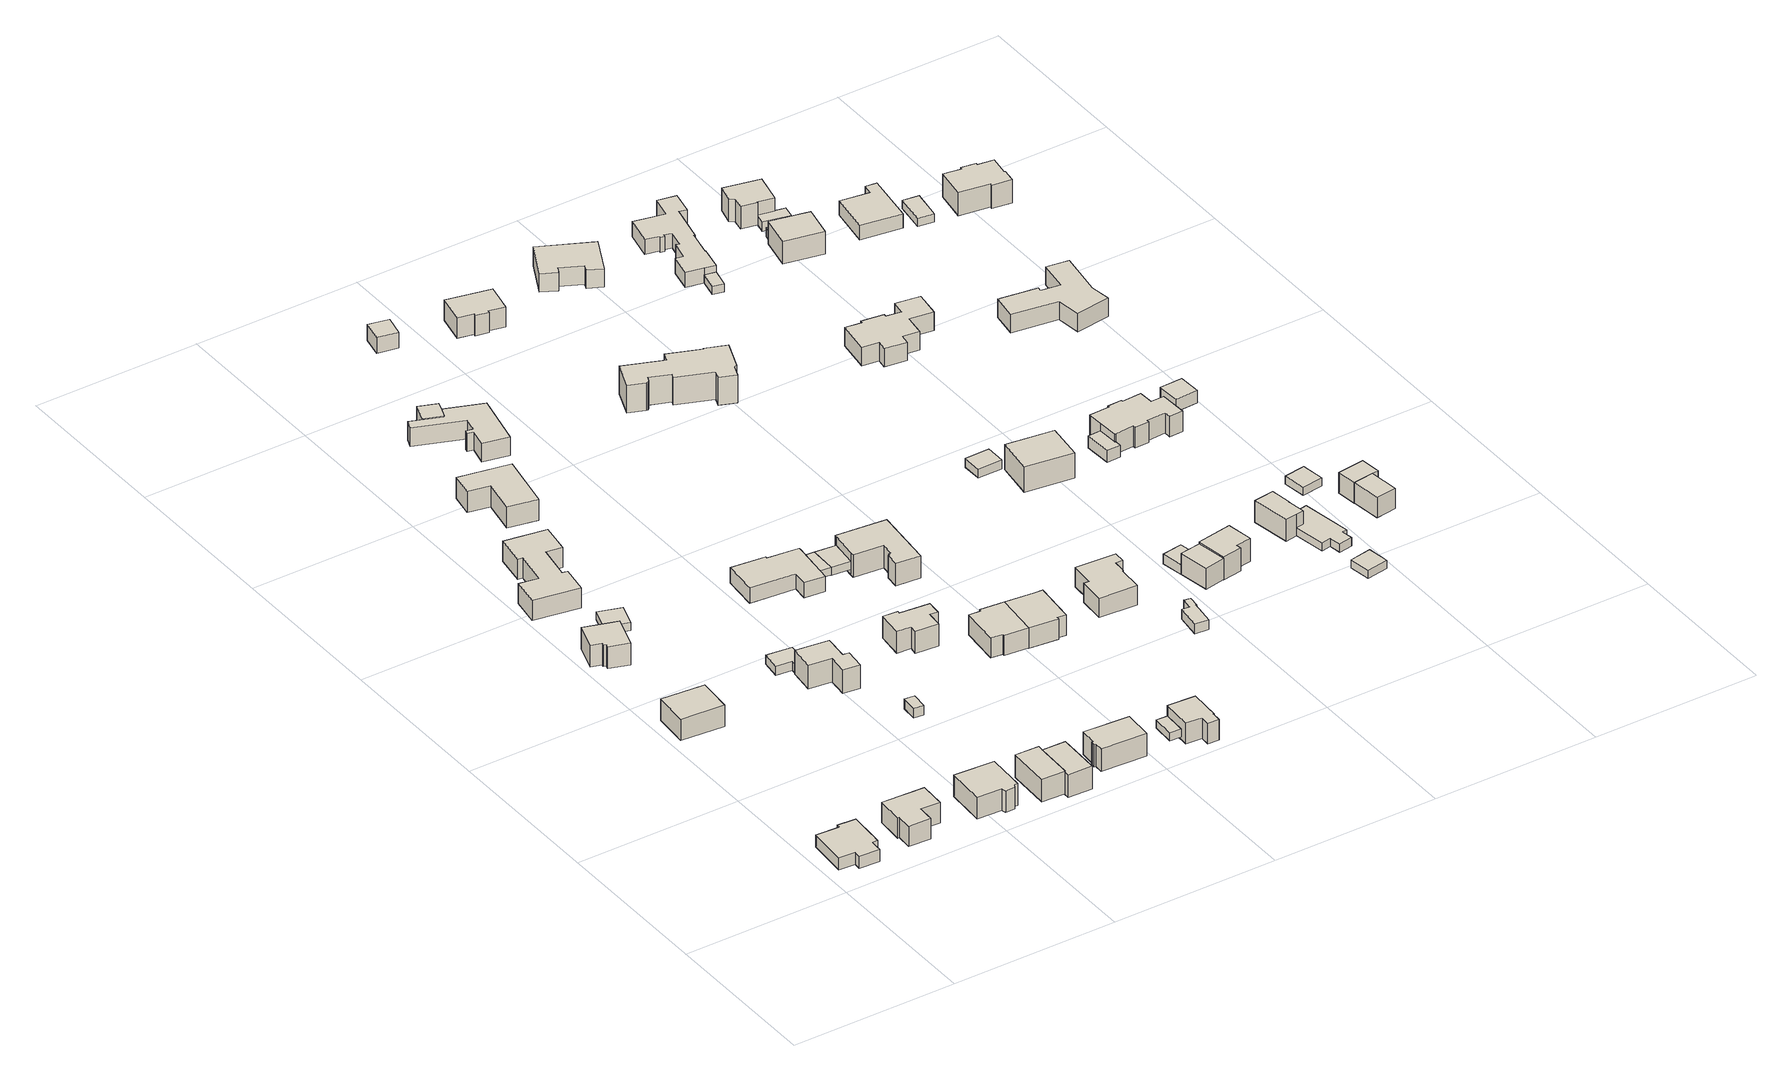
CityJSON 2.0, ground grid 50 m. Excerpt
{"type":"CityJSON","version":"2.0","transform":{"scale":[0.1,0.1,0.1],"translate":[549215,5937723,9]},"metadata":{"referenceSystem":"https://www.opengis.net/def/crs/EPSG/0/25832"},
"CityObjects":{
"building1":{"type":"Building","attributes":{"Gemeindeschluessel":"02200227","Geometrietyp2DReferenz":"3000","BezugspunktDach":"2000","function":"31001_1010","measuredHeight":3.77,"storeysAboveGround":2},"address":[{"country":"Germany","locality":"Hamburg","thoroughfareNumber":"65","thoroughfareName":"Rheingoldweg","postcode":"22559"}],"geometry":[{"type":"Solid","lod":"1","boundaries":[[[[0,1,2,3,4,5,6,7,8,9,10]],[[11,12,13,14,15,16,17,18,19,20,21]],[[9,11,21,10]],[[8,12,11,9]],[[7,13,12,8]],[[6,14,13,7]],[[5,15,14,6]],[[4,16,15,5]],[[3,17,16,4]],[[2,18,17,3]],[[1,19,18,2]],[[0,20,19,1]],[[10,21,20,0]]]]}]},
"building2":{"type":"Building","attributes":{"Gemeindeschluessel":"02200227","Geometrietyp2DReferenz":"3000","BezugspunktDach":"2000","function":"31001_1010","measuredHeight":7.35,"storeysAboveGround":1},"address":[{"country":"Germany","locality":"Hamburg","thoroughfareNumber":"66","thoroughfareName":"Rheingoldweg","postcode":"22559"}],"geometry":[{"type":"Solid","lod":"1","boundaries":[[[[22,23,24,25]],[[26,27,28,29]],[[24,26,29,25]],[[23,27,26,24]],[[22,28,27,23]],[[25,29,28,22]]]]}]},
"building3":{"type":"Building","attributes":{"Gemeindeschluessel":"02200227","Geometrietyp2DReferenz":"3000","BezugspunktDach":"2000","function":"31001_1010","measuredHeight":8.81,"storeysAboveGround":1},"address":[{"country":"Germany","locality":"Hamburg","thoroughfareNumber":"63","thoroughfareName":"Rheingoldweg","postcode":"22559"}],"geometry":[{"type":"Solid","lod":"1","boundaries":[[[[30,31,32,33,34,35,36,37]],[[38,39,40,41,42,43,44,45]],[[36,38,45,37]],[[35,39,38,36]],[[34,40,39,35]],[[33,41,40,34]],[[32,42,41,33]],[[31,43,42,32]],[[30,44,43,31]],[[37,45,44,30]]]]}]},
"building4":{"type":"Building","attributes":{"Gemeindeschluessel":"02200227","Geometrietyp2DReferenz":"3000","BezugspunktDach":"2000","function":"31001_1010","measuredHeight":6.83,"storeysAboveGround":2},"address":[{"country":"Germany","locality":"Hamburg","thoroughfareNumber":"1","thoroughfareName":"Isoldeweg","postcode":"22559"}],"geometry":[{"type":"Solid","lod":"1","boundaries":[[[[46,47,48,49,50,51,52,53,54]],[[55,56,57,58,59,60,61,62,63]],[[53,55,63,54]],[[52,56,55,53]],[[51,57,56,52]],[[50,58,57,51]],[[49,59,58,50]],[[48,60,59,49]],[[47,61,60,48]],[[46,62,61,47]],[[54,63,62,46]]]]}]},
"building5":{"type":"Building","attributes":{"Gemeindeschluessel":"02200227","Geometrietyp2DReferenz":"3000","BezugspunktDach":"2000","function":"31001_1010","measuredHeight":9.57,"storeysAboveGround":1},"address":[{"country":"Germany","locality":"Hamburg","thoroughfareNumber":"61","thoroughfareName":"Rheingoldweg","postcode":"22559"}],"geometry":[{"type":"Solid","lod":"1","boundaries":[[[[64,65,66,67,68,69,70,71,72]],[[73,74,75,76,77,78,79,80,81]],[[71,73,81,72]],[[70,74,73,71]],[[69,75,74,70]],[[68,76,75,69]],[[67,77,76,68]],[[66,78,77,67]],[[65,79,78,66]],[[64,80,79,65]],[[72,81,80,64]]]]}]},
"building6":{"type":"Building","attributes":{"Gemeindeschluessel":"02200227","Geometrietyp2DReferenz":"3000","BezugspunktDach":"2000","function":"31001_2460","measuredHeight":2.49,"storeysAboveGround":1},"address":[{"country":"Germany","locality":"Hamburg","thoroughfareName":"Isoldeweg","postcode":"22559"}],"geometry":[{"type":"Solid","lod":"1","boundaries":[[[[82,83,84,85]],[[86,87,88,89]],[[84,86,89,85]],[[83,87,86,84]],[[82,88,87,83]],[[85,89,88,82]]]]}]},
"building7":{"type":"Building","attributes":{"Gemeindeschluessel":"02200227","Geometrietyp2DReferenz":"3000","BezugspunktDach":"2000","function":"31001_1100","measuredHeight":7.96,"storeysAboveGround":1},"address":[{"country":"Germany","locality":"Hamburg","thoroughfareNumber":"5a","thoroughfareName":"Isoldeweg","postcode":"22559"}],"geometry":[{"type":"Solid","lod":"1","boundaries":[[[[90,91,92,93,94,95,96,97,98,99,100,101]],[[102,103,104,105,106,107,108,109,110,111,112,113]],[[100,102,113,101]],[[99,103,102,100]],[[98,104,103,99]],[[97,105,104,98]],[[96,106,105,97]],[[95,107,106,96]],[[94,108,107,95]],[[93,109,108,94]],[[92,110,109,93]],[[91,111,110,92]],[[90,112,111,91]],[[101,113,112,90]]]]}]},
"building8":{"type":"Building","attributes":{"Gemeindeschluessel":"02200227","Geometrietyp2DReferenz":"3000","BezugspunktDach":"2000","function":"31001_2460","measuredHeight":2.38,"storeysAboveGround":1},"address":[{"country":"Germany","locality":"Hamburg","thoroughfareName":"Rheingoldweg","postcode":"22559"}],"geometry":[{"type":"Solid","lod":"1","boundaries":[[[[114,115,116,117,118]],[[119,120,121,122,123]],[[117,119,123,118]],[[116,120,119,117]],[[115,121,120,116]],[[114,122,121,115]],[[118,123,122,114]]]]}]},
"building9":{"type":"Building","attributes":{"Gemeindeschluessel":"02200227","Geometrietyp2DReferenz":"3000","BezugspunktDach":"2000","function":"31001_2460","measuredHeight":2.75,"storeysAboveGround":1},"address":[{"country":"Germany","locality":"Hamburg","thoroughfareName":"Rheingoldweg","postcode":"22559"}],"geometry":[{"type":"Solid","lod":"1","boundaries":[[[[124,125,126,127,128,129]],[[130,131,132,133,134,135]],[[128,130,135,129]],[[127,131,130,128]],[[126,132,131,127]],[[125,133,132,126]],[[124,134,133,125]],[[129,135,134,124]]]]}]},
"building10":{"type":"Building","attributes":{"Gemeindeschluessel":"02200227","Geometrietyp2DReferenz":"3000","BezugspunktDach":"2000","function":"31001_1010","measuredHeight":9.86,"storeysAboveGround":1},"address":[{"country":"Germany","locality":"Hamburg","thoroughfareNumber":"59a","thoroughfareName":"Rheingoldweg","postcode":"22559"}],"geometry":[{"type":"Solid","lod":"1","boundaries":[[[[136,137,138,139,140,141,142]],[[143,144,145,146,147,148,149]],[[141,143,149,142]],[[140,144,143,141]],[[139,145,144,140]],[[138,146,145,139]],[[137,147,146,138]],[[136,148,147,137]],[[142,149,148,136]]]]}]},
"building11":{"type":"Building","attributes":{"Gemeindeschluessel":"02200227","Geometrietyp2DReferenz":"3000","BezugspunktDach":"2000","function":"31001_1010","measuredHeight":9.49,"storeysAboveGround":1},"address":[{"country":"Germany","locality":"Hamburg","thoroughfareNumber":"62","thoroughfareName":"Rheingoldweg","postcode":"22559"}],"geometry":[{"type":"Solid","lod":"1","boundaries":[[[[150,151,152,153,154,155,156,157,158]],[[159,160,161,162,163,164,165,166,167]],[[157,159,167,158]],[[156,160,159,157]],[[155,161,160,156]],[[154,162,161,155]],[[153,163,162,154]],[[152,164,163,153]],[[151,165,164,152]],[[150,166,165,151]],[[158,167,166,150]]]]}]},
"building12":{"type":"Building","attributes":{"Gemeindeschluessel":"02200227","Geometrietyp2DReferenz":"3000","BezugspunktDach":"2000","function":"31001_2460","measuredHeight":3.09,"storeysAboveGround":1},"address":[{"country":"Germany","locality":"Hamburg","thoroughfareName":"Rheingoldweg","postcode":"22559"}],"geometry":[{"type":"Solid","lod":"1","boundaries":[[[[168,169,170,171]],[[172,173,174,175]],[[170,172,175,171]],[[169,173,172,170]],[[168,174,173,169]],[[171,175,174,168]]]]}]},
"building13":{"type":"Building","attributes":{"Gemeindeschluessel":"02200227","Geometrietyp2DReferenz":"3000","BezugspunktDach":"2000","function":"31001_1010","measuredHeight":10.05,"storeysAboveGround":1},"address":[{"country":"Germany","locality":"Hamburg","thoroughfareNumber":"59","thoroughfareName":"Rheingoldweg","postcode":"22559"}],"geometry":[{"type":"Solid","lod":"1","boundaries":[[[[176,177,178,179,180,181,182]],[[143,183,184,185,146,145,144]],[[181,143,144,182]],[[180,183,143,181]],[[179,184,183,180]],[[178,185,184,179]],[[177,146,185,178]],[[176,145,146,177]],[[182,144,145,176]]]]}]},
"building14":{"type":"Building","attributes":{"Gemeindeschluessel":"02200227","Geometrietyp2DReferenz":"3000","BezugspunktDach":"2000","function":"31001_1010","measuredHeight":8.36,"storeysAboveGround":1},"address":[{"country":"Germany","locality":"Hamburg","thoroughfareNumber":"7","thoroughfareName":"Isoldeweg","postcode":"22559"}],"geometry":[{"type":"Solid","lod":"1","boundaries":[[[[186,187,188,189,190,191]],[[192,193,194,195,196,197]],[[190,192,197,191]],[[189,193,192,190]],[[188,194,193,189]],[[187,195,194,188]],[[186,196,195,187]],[[191,197,196,186]]]]}]},
"building15":{"type":"Building","attributes":{"Gemeindeschluessel":"02200227","Geometrietyp2DReferenz":"3000","BezugspunktDach":"2000","function":"31001_1010","measuredHeight":9.89,"storeysAboveGround":1},"address":[{"country":"Germany","locality":"Hamburg","thoroughfareNumber":"57","thoroughfareName":"Rheingoldweg","postcode":"22559"}],"geometry":[{"type":"Solid","lod":"1","boundaries":[[[[198,199,200,201,202,203,204,205]],[[206,207,208,209,210,211,212,213]],[[204,206,213,205]],[[203,207,206,204]],[[202,208,207,203]],[[201,209,208,202]],[[200,210,209,201]],[[199,211,210,200]],[[198,212,211,199]],[[205,213,212,198]]]]}]},
"building16":{"type":"Building","attributes":{"Gemeindeschluessel":"02200227","Geometrietyp2DReferenz":"3000","BezugspunktDach":"2000","function":"31001_1100","measuredHeight":7.74,"storeysAboveGround":1},"address":[{"country":"Germany","locality":"Hamburg","thoroughfareNumber":"9","thoroughfareName":"Tristanweg","postcode":"22559"}],"geometry":[{"type":"Solid","lod":"1","boundaries":[[[[214,215,216,217,218,219,220,221,222,223,224,225]],[[226,227,228,229,230,231,232,233,234,235,236,237]],[[224,226,237,225]],[[223,227,226,224]],[[222,228,227,223]],[[221,229,228,222]],[[220,230,229,221]],[[219,231,230,220]],[[218,232,231,219]],[[217,233,232,218]],[[216,234,233,217]],[[215,235,234,216]],[[214,236,235,215]],[[225,237,236,214]]]]}]},
"building17":{"type":"Building","attributes":{"Gemeindeschluessel":"02200227","Geometrietyp2DReferenz":"3000","BezugspunktDach":"2000","function":"31001_2460","measuredHeight":7.34,"storeysAboveGround":1},"address":[{"country":"Germany","locality":"Hamburg","thoroughfareName":"Isoldeweg","postcode":"22559"}],"geometry":[{"type":"Solid","lod":"1","boundaries":[[[[222,238,239,240,223]],[[241,242,243,244,245]],[[240,241,245,223]],[[239,242,241,240]],[[238,243,242,239]],[[222,244,243,238]],[[223,245,244,222]]]]}]},
"building18":{"type":"Building","attributes":{"Gemeindeschluessel":"02200227","Geometrietyp2DReferenz":"3000","BezugspunktDach":"2000","function":"31001_1010","measuredHeight":6.57,"storeysAboveGround":1},"address":[{"country":"Germany","locality":"Hamburg","thoroughfareNumber":"2","thoroughfareName":"Isoldeweg","postcode":"22559"}],"geometry":[{"type":"Solid","lod":"1","boundaries":[[[[246,247,248,249,250,251,252,253,254,255]],[[256,257,258,259,260,261,262,263,264,265]],[[254,256,265,255]],[[253,257,256,254]],[[252,258,257,253]],[[251,259,258,252]],[[250,260,259,251]],[[249,261,260,250]],[[248,262,261,249]],[[247,263,262,248]],[[246,264,263,247]],[[255,265,264,246]]]]}]},
"building19":{"type":"Building","attributes":{"Gemeindeschluessel":"02200227","Geometrietyp2DReferenz":"3000","BezugspunktDach":"2000","function":"31001_1010","measuredHeight":10,"storeysAboveGround":1},"address":[{"country":"Germany","locality":"Hamburg","thoroughfareNumber":"58","thoroughfareName":"Rheingoldweg","postcode":"22559"}],"geometry":[{"type":"Solid","lod":"1","boundaries":[[[[266,267,268,269,270,271,272,273,274,275]],[[276,277,278,279,280,281,282,283,284,285]],[[274,276,285,275]],[[273,277,276,274]],[[272,278,277,273]],[[271,279,278,272]],[[270,280,279,271]],[[269,281,280,270]],[[268,282,281,269]],[[267,283,282,268]],[[266,284,283,267]],[[275,285,284,266]]]]}]},
"building20":{"type":"Building","attributes":{"Gemeindeschluessel":"02200227","Geometrietyp2DReferenz":"3000","BezugspunktDach":"2000","function":"31001_2460","measuredHeight":2.41,"storeysAboveGround":1},"address":[{"country":"Germany","locality":"Hamburg","thoroughfareName":"Isoldeweg","postcode":"22559"}],"geometry":[{"type":"Solid","lod":"1","boundaries":[[[[286,287,288,289]],[[290,291,292,293]],[[288,290,293,289]],[[287,291,290,288]],[[286,292,291,287]],[[289,293,292,286]]]]}]},
"building21":{"type":"Building","attributes":{"Gemeindeschluessel":"02200227","Geometrietyp2DReferenz":"3000","BezugspunktDach":"2000","function":"31001_2460","measuredHeight":2.44,"storeysAboveGround":1},"address":[{"country":"Germany","locality":"Hamburg","thoroughfareName":"Rheingoldweg","postcode":"22559"}],"geometry":[{"type":"Solid","lod":"1","boundaries":[[[[294,295,296,297]],[[298,299,300,301]],[[296,298,301,297]],[[295,299,298,296]],[[294,300,299,295]],[[297,301,300,294]]]]}]},
"building22":{"type":"Building","attributes":{"Gemeindeschluessel":"02200227","Geometrietyp2DReferenz":"3000","BezugspunktDach":"2000","function":"31001_1010","measuredHeight":6.29,"storeysAboveGround":2},"address":[{"country":"Germany","locality":"Hamburg","thoroughfareNumber":"56a","thoroughfareName":"Rheingoldweg","postcode":"22559"}],"geometry":[{"type":"Solid","lod":"1","boundaries":[[[[302,303,304,305,306,307,308,309]],[[310,311,312,313,314,315,316,317]],[[308,310,317,309]],[[307,311,310,308]],[[306,312,311,307]],[[305,313,312,306]],[[304,314,313,305]],[[303,315,314,304]],[[302,316,315,303]],[[309,317,316,302]]]]}]},
"building23":{"type":"Building","attributes":{"Gemeindeschluessel":"02200227","Geometrietyp2DReferenz":"3000","BezugspunktDach":"2000","function":"31001_1010","measuredHeight":9.25,"storeysAboveGround":1},"address":[{"country":"Germany","locality":"Hamburg","thoroughfareNumber":"55","thoroughfareName":"Rheingoldweg","postcode":"22559"}],"geometry":[{"type":"Solid","lod":"1","boundaries":[[[[318,319,320,321,322,323,324,325]],[[326,327,328,329,330,331,332,333]],[[324,326,333,325]],[[323,327,326,324]],[[322,328,327,323]],[[321,329,328,322]],[[320,330,329,321]],[[319,331,330,320]],[[318,332,331,319]],[[325,333,332,318]]]]}]},
"building24":{"type":"Building","attributes":{"Gemeindeschluessel":"02200227","Geometrietyp2DReferenz":"3000","BezugspunktDach":"2000","function":"31001_2460","measuredHeight":2.42,"storeysAboveGround":1},"address":[{"country":"Germany","locality":"Hamburg","thoroughfareName":"Isoldeweg","postcode":"22559"}],"geometry":[{"type":"Solid","lod":"1","boundaries":[[[[334,335,336,337]],[[290,338,339,291]],[[336,290,291,337]],[[335,338,290,336]],[[334,339,338,335]],[[337,291,339,334]]]]}]},
"building25":{"type":"Building","attributes":{"Gemeindeschluessel":"02200227","Geometrietyp2DReferenz":"3000","BezugspunktDach":"2000","function":"31001_2460","measuredHeight":6.54,"storeysAboveGround":1},"address":[{"country":"Germany","locality":"Hamburg","thoroughfareName":"Tristanweg","postcode":"22559"}],"geometry":[{"type":"Solid","lod":"1","boundaries":[[[[340,341,342,343,344]],[[345,346,347,348,349]],[[343,345,349,344]],[[342,346,345,343]],[[341,347,346,342]],[[340,348,347,341]],[[344,349,348,340]]]]}]},
"building26":{"type":"Building","attributes":{"Gemeindeschluessel":"02200227","Geometrietyp2DReferenz":"3000","BezugspunktDach":"2000","function":"31001_1010","measuredHeight":7.95,"storeysAboveGround":1},"address":[{"country":"Germany","locality":"Hamburg","thoroughfareNumber":"2a","thoroughfareName":"Isoldeweg","postcode":"22559"}],"geometry":[{"type":"Solid","lod":"1","boundaries":[[[[350,351,352,353,354,355,356,357,358,359,360,361]],[[362,363,364,365,366,367,368,369,370,371,372,373]],[[360,362,373,361]],[[359,363,362,360]],[[358,364,363,359]],[[357,365,364,358]],[[356,366,365,357]],[[355,367,366,356]],[[354,368,367,355]],[[353,369,368,354]],[[352,370,369,353]],[[351,371,370,352]],[[350,372,371,351]],[[361,373,372,350]]]]}]},
"building27":{"type":"Building","attributes":{"Gemeindeschluessel":"02200227","Geometrietyp2DReferenz":"3000","BezugspunktDach":"2000","function":"31001_1010","measuredHeight":6.35,"storeysAboveGround":2},"address":[{"country":"Germany","locality":"Hamburg","thoroughfareNumber":"56","thoroughfareName":"Rheingoldweg","postcode":"22559"}],"geometry":[{"type":"Solid","lod":"1","boundaries":[[[[374,375,376,377,378,379,380]],[[313,381,382,383,384,385,314]],[[379,313,314,380]],[[378,381,313,379]],[[377,382,381,378]],[[376,383,382,377]],[[375,384,383,376]],[[374,385,384,375]],[[380,314,385,374]]]]}]},
"building28":{"type":"Building","attributes":{"Gemeindeschluessel":"02200227","Geometrietyp2DReferenz":"3000","BezugspunktDach":"2000","function":"31001_1010","measuredHeight":8.76,"storeysAboveGround":1},"address":[{"country":"Germany","locality":"Hamburg","thoroughfareNumber":"12","thoroughfareName":"Tristanweg","postcode":"22559"}],"geometry":[{"type":"Solid","lod":"1","boundaries":[[[[386,387,388,389,390,391,392,393]],[[394,395,396,397,398,399,400,401]],[[392,394,401,393]],[[391,395,394,392]],[[390,396,395,391]],[[389,397,396,390]],[[388,398,397,389]],[[387,399,398,388]],[[386,400,399,387]],[[393,401,400,386]]]]}]},
"building29":{"type":"Building","attributes":{"Gemeindeschluessel":"02200227","Geometrietyp2DReferenz":"3000","BezugspunktDach":"2000","function":"31001_1010","measuredHeight":7.6,"storeysAboveGround":1},"address":[{"country":"Germany","locality":"Hamburg","thoroughfareNumber":"54","thoroughfareName":"Rheingoldweg","postcode":"22559"}],"geometry":[{"type":"Solid","lod":"1","boundaries":[[[[402,403,404,405,406,407,408,409,410,411]],[[412,413,414,415,416,417,418,419,420,421]],[[410,412,421,411]],[[409,413,412,410]],[[408,414,413,409]],[[407,415,414,408]],[[406,416,415,407]],[[405,417,416,406]],[[404,418,417,405]],[[403,419,418,404]],[[402,420,419,403]],[[411,421,420,402]]]]}]},
"building30":{"type":"Building","attributes":{"Gemeindeschluessel":"02200227","Geometrietyp2DReferenz":"3000","BezugspunktDach":"2000","function":"31001_1010","measuredHeight":11.14,"storeysAboveGround":1},"address":[{"country":"Germany","locality":"Hamburg","thoroughfareNumber":"7","thoroughfareName":"Tristanweg","postcode":"22559"}],"geometry":[{"type":"Solid","lod":"1","boundaries":[[[[422,423,424,425,426,427,428,429,430,431,432,433,434,435,436,437,438,439]],[[440,441,442,443,444,445,446,447,448,449,450,451,452,453,454,455,456,457]],[[438,440,457,439]],[[437,441,440,438]],[[436,442,441,437]],[[435,443,442,436]],[[434,444,443,435]],[[433,445,444,434]],[[432,446,445,433]],[[431,447,446,432]],[[430,448,447,431]],[[429,449,448,430]],[[428,450,449,429]],[[427,451,450,428]],[[426,452,451,427]],[[425,453,452,426]],[[424,454,453,425]],[[423,455,454,424]],[[422,456,455,423]],[[439,457,456,422]]]]}]},
"building31":{"type":"Building","attributes":{"Gemeindeschluessel":"02200227","Geometrietyp2DReferenz":"3000","BezugspunktDach":"2000","function":"31001_2460","measuredHeight":4.01,"storeysAboveGround":1},"address":[{"country":"Germany","locality":"Hamburg","thoroughfareName":"Rheingoldweg","postcode":"22559"}],"geometry":[{"type":"Solid","lod":"1","boundaries":[[[[458,459,460,461,462,463,464,465]],[[466,467,468,469,470,471,472,473]],[[464,466,473,465]],[[463,467,466,464]],[[462,468,467,463]],[[461,469,468,462]],[[460,470,469,461]],[[459,471,470,460]],[[458,472,471,459]],[[465,473,472,458]]]]}]},
"building32":{"type":"Building","attributes":{"Gemeindeschluessel":"02200227","Geometrietyp2DReferenz":"3000","BezugspunktDach":"2000","function":"31001_1010","measuredHeight":9.17,"storeysAboveGround":1},"address":[{"country":"Germany","locality":"Hamburg","thoroughfareName":"Rheingoldweg","postcode":"22559"}],"geometry":[{"type":"Solid","lod":"1","boundaries":[[[[474,475,476,477]],[[478,479,480,481]],[[476,478,481,477]],[[475,479,478,476]],[[474,480,479,475]],[[477,481,480,474]]]]}]},
"building33":{"type":"Building","attributes":{"Gemeindeschluessel":"02200227","Geometrietyp2DReferenz":"3000","BezugspunktDach":"2000","function":"31001_2460","measuredHeight":3.04,"storeysAboveGround":1},"address":[{"country":"Germany","locality":"Hamburg","thoroughfareName":"Rheingoldweg","postcode":"22559"}],"geometry":[{"type":"Solid","lod":"1","boundaries":[[[[482,483,484,485]],[[486,487,488,489]],[[484,486,489,485]],[[483,487,486,484]],[[482,488,487,483]],[[485,489,488,482]]]]}]},
"building34":{"type":"Building","attributes":{"Gemeindeschluessel":"02200227","Geometrietyp2DReferenz":"3000","BezugspunktDach":"2000","function":"31001_2460","measuredHeight":2.81,"storeysAboveGround":1},"address":[{"country":"Germany","locality":"Hamburg","thoroughfareName":"Meistersingerweg","postcode":"22559"}],"geometry":[{"type":"Solid","lod":"1","boundaries":[[[[490,491,492,493]],[[494,495,496,497]],[[492,494,497,493]],[[491,495,494,492]],[[490,496,495,491]],[[493,497,496,490]]]]}]},
"building35":{"type":"Building","attributes":{"Gemeindeschluessel":"02200227","Geometrietyp2DReferenz":"3000","BezugspunktDach":"2000","function":"31001_1010","measuredHeight":7.77,"storeysAboveGround":1},"address":[{"country":"Germany","locality":"Hamburg","thoroughfareNumber":"10","thoroughfareName":"Tristanweg","postcode":"22559"}],"geometry":[{"type":"Solid","lod":"1","boundaries":[[[[498,499,500,501,502,503,504,505]],[[506,507,508,509,510,511,512,513]],[[504,506,513,505]],[[503,507,506,504]],[[502,508,507,503]],[[501,509,508,502]],[[500,510,509,501]],[[499,511,510,500]],[[498,512,511,499]],[[505,513,512,498]]]]}]},
"building36":{"type":"Building","attributes":{"Gemeindeschluessel":"02200227","Geometrietyp2DReferenz":"3000","BezugspunktDach":"2000","function":"31001_1010","measuredHeight":8.94,"storeysAboveGround":1},"address":[{"country":"Germany","locality":"Hamburg","thoroughfareNumber":"50","thoroughfareName":"Rheingoldweg","postcode":"22559"}],"geometry":[{"type":"Solid","lod":"1","boundaries":[[[[514,515,483,516,517,518]],[[519,520,521,522,523,524]],[[517,519,524,518]],[[516,520,519,517]],[[483,521,520,516]],[[515,522,521,483]],[[514,523,522,515]],[[518,524,523,514]]]]}]},
"building37":{"type":"Building","attributes":{"Gemeindeschluessel":"02200227","Geometrietyp2DReferenz":"3000","BezugspunktDach":"2000","function":"31001_1010","measuredHeight":10.62,"storeysAboveGround":1},"address":[{"country":"Germany","locality":"Hamburg","thoroughfareNumber":"9","thoroughfareName":"Meistersingerweg","postcode":"22559"}],"geometry":[{"type":"Solid","lod":"1","boundaries":[[[[525,526,527,528]],[[529,530,531,532]],[[527,529,532,528]],[[526,530,529,527]],[[525,531,530,526]],[[528,532,531,525]]]]}]},
"building38":{"type":"Building","attributes":{"Gemeindeschluessel":"02200227","Geometrietyp2DReferenz":"3000","BezugspunktDach":"2000","function":"31001_2460","measuredHeight":2.51,"storeysAboveGround":1},"address":[{"country":"Germany","locality":"Hamburg","thoroughfareName":"Tristanweg","postcode":"22559"}],"geometry":[{"type":"Solid","lod":"1","boundaries":[[[[533,534,535,536]],[[537,538,539,540]],[[535,537,540,536]],[[534,538,537,535]],[[533,539,538,534]],[[536,540,539,533]]]]}]},
"building39":{"type":"Building","attributes":{"Gemeindeschluessel":"02200227","Geometrietyp2DReferenz":"3000","BezugspunktDach":"2000","function":"31001_2460","measuredHeight":4.25,"storeysAboveGround":1},"address":[{"country":"Germany","locality":"Hamburg","thoroughfareName":"Meistersingerweg","postcode":"22559"}],"geometry":[{"type":"Solid","lod":"1","boundaries":[[[[541,542,543,544,545,546]],[[547,548,549,550,551,552]],[[545,547,552,546]],[[544,548,547,545]],[[543,549,548,544]],[[542,550,549,543]],[[541,551,550,542]],[[546,552,551,541]]]]}]},
"building40":{"type":"Building","attributes":{"Gemeindeschluessel":"02200227","Geometrietyp2DReferenz":"3000","BezugspunktDach":"2000","function":"31001_1010","measuredHeight":9.1,"storeysAboveGround":1},"address":[{"country":"Germany","locality":"Hamburg","thoroughfareNumber":"48","thoroughfareName":"Rheingoldweg","postcode":"22559"}],"geometry":[{"type":"Solid","lod":"1","boundaries":[[[[553,554,555,556,557,558,559]],[[560,561,562,563,564,565,566]],[[558,560,566,559]],[[557,561,560,558]],[[556,562,561,557]],[[555,563,562,556]],[[554,564,563,555]],[[553,565,564,554]],[[559,566,565,553]]]]}]},
"building41":{"type":"Building","attributes":{"Gemeindeschluessel":"02200227","Geometrietyp2DReferenz":"3000","BezugspunktDach":"2000","function":"31001_1100","measuredHeight":6.11,"storeysAboveGround":2},"address":[{"country":"Germany","locality":"Hamburg","thoroughfareNumber":"8","thoroughfareName":"Tristanweg","postcode":"22559"}],"geometry":[{"type":"Solid","lod":"1","boundaries":[[[[567,568,569,570,571,572,573,574,575,576,577,578,579,580,581,582,583,584,585,586,587,588,589]],[[590,591,592,593,594,595,596,597,598,599,600,601,602,603,604,605,606,607,608,609,610,611,612]],[[588,590,612,589]],[[587,591,590,588]],[[586,592,591,587]],[[585,593,592,586]],[[584,594,593,585]],[[583,595,594,584]],[[582,596,595,583]],[[581,597,596,582]],[[580,598,597,581]],[[579,599,598,580]],[[578,600,599,579]],[[577,601,600,578]],[[576,602,601,577]],[[575,603,602,576]],[[574,604,603,575]],[[573,605,604,574]],[[572,606,605,573]],[[571,607,606,572]],[[570,608,607,571]],[[569,609,608,570]],[[568,610,609,569]],[[567,611,610,568]],[[589,612,611,567]]]]}]},
"building42":{"type":"Building","attributes":{"Gemeindeschluessel":"02200227","Geometrietyp2DReferenz":"3000","BezugspunktDach":"2000","function":"31001_2460","measuredHeight":2.58,"storeysAboveGround":1},"address":[{"country":"Germany","locality":"Hamburg","thoroughfareName":"Rheingoldweg","postcode":"22559"}],"geometry":[{"type":"Solid","lod":"1","boundaries":[[[[613,614,615,616]],[[617,618,619,620]],[[615,617,620,616]],[[614,618,617,615]],[[613,619,618,614]],[[616,620,619,613]]]]}]},
"building43":{"type":"Building","attributes":{"Gemeindeschluessel":"02200227","Geometrietyp2DReferenz":"3000","BezugspunktDach":"2000","function":"31001_1010","measuredHeight":8.36,"storeysAboveGround":1},"address":[{"country":"Germany","locality":"Hamburg","thoroughfareNumber":"5","thoroughfareName":"Tristanweg","postcode":"22559"}],"geometry":[{"type":"Solid","lod":"1","boundaries":[[[[621,622,623,624,625,626,627,628,629,630,631,632,633,634,635,636]],[[637,638,639,640,641,642,643,644,645,646,647,648,649,650,651,652]],[[635,637,652,636]],[[634,638,637,635]],[[633,639,638,634]],[[632,640,639,633]],[[631,641,640,632]],[[630,642,641,631]],[[629,643,642,630]],[[628,644,643,629]],[[627,645,644,628]],[[626,646,645,627]],[[625,647,646,626]],[[624,648,647,625]],[[623,649,648,624]],[[622,650,649,623]],[[621,651,650,622]],[[636,652,651,621]]]]}]},
"building44":{"type":"Building","attributes":{"Gemeindeschluessel":"02200227","Geometrietyp2DReferenz":"3000","BezugspunktDach":"2000","function":"31001_1010","measuredHeight":3.23,"storeysAboveGround":1},"address":[{"country":"Germany","locality":"Hamburg","thoroughfareNumber":"48a","thoroughfareName":"Rheingoldweg","postcode":"22559"}],"geometry":[{"type":"Solid","lod":"1","boundaries":[[[[653,654,655,656,657,658,659,660,661,662,663]],[[664,665,666,667,668,669,670,671,672,673,674]],[[662,664,674,663]],[[661,665,664,662]],[[660,666,665,661]],[[659,667,666,660]],[[658,668,667,659]],[[657,669,668,658]],[[656,670,669,657]],[[655,671,670,656]],[[654,672,671,655]],[[653,673,672,654]],[[663,674,673,653]]]]}]},
"building45":{"type":"Building","attributes":{"Gemeindeschluessel":"02200227","Geometrietyp2DReferenz":"3000","BezugspunktDach":"2000","function":"31001_1010","measuredHeight":9.14,"storeysAboveGround":1},"address":[{"country":"Germany","locality":"Hamburg","thoroughfareNumber":"9a","thoroughfareName":"Meistersingerweg","postcode":"22559"}],"geometry":[{"type":"Solid","lod":"1","boundaries":[[[[675,676,677,678,679,680,681,682,683,684,685,686,687,688,689,690,691,692]],[[693,694,695,696,697,698,699,700,701,702,703,704,705,706,707,708,709,710]],[[691,693,710,692]],[[690,694,693,691]],[[689,695,694,690]],[[688,696,695,689]],[[687,697,696,688]],[[686,698,697,687]],[[685,699,698,686]],[[684,700,699,685]],[[683,701,700,684]],[[682,702,701,683]],[[681,703,702,682]],[[680,704,703,681]],[[679,705,704,680]],[[678,706,705,679]],[[677,707,706,678]],[[676,708,707,677]],[[675,709,708,676]],[[692,710,709,675]]]]}]},
"building46":{"type":"Building","attributes":{"Gemeindeschluessel":"02200227","Geometrietyp2DReferenz":"3000","BezugspunktDach":"2000","function":"31001_2460","measuredHeight":2.41,"storeysAboveGround":1},"address":[{"country":"Germany","locality":"Hamburg","thoroughfareName":"Rheingoldweg","postcode":"22559"}],"geometry":[{"type":"Solid","lod":"1","boundaries":[[[[711,712,713,714]],[[715,716,717,718]],[[713,715,718,714]],[[712,716,715,713]],[[711,717,716,712]],[[714,718,717,711]]]]}]},
"building47":{"type":"Building","attributes":{"Gemeindeschluessel":"02200227","Geometrietyp2DReferenz":"3000","BezugspunktDach":"2000","function":"31001_1010","measuredHeight":9.5,"storeysAboveGround":1},"address":[{"country":"Germany","locality":"Hamburg","thoroughfareNumber":"4a","thoroughfareName":"Tristanweg","postcode":"22559"}],"geometry":[{"type":"Solid","lod":"1","boundaries":[[[[719,720,721,722,723,724]],[[725,726,727,728,729,730]],[[723,725,730,724]],[[722,726,725,723]],[[721,727,726,722]],[[720,728,727,721]],[[719,729,728,720]],[[724,730,729,719]]]]}]},
"building48":{"type":"Building","attributes":{"Gemeindeschluessel":"02200227","Geometrietyp2DReferenz":"3000","BezugspunktDach":"2000","function":"31001_2460","measuredHeight":3.89,"storeysAboveGround":1},"address":[{"country":"Germany","locality":"Hamburg","thoroughfareName":"Tristanweg","postcode":"22559"}],"geometry":[{"type":"Solid","lod":"1","boundaries":[[[[731,732,733,734]],[[735,736,737,738]],[[733,735,738,734]],[[732,736,735,733]],[[731,737,736,732]],[[734,738,737,731]]]]}]},
"building49":{"type":"Building","attributes":{"Gemeindeschluessel":"02200227","Geometrietyp2DReferenz":"3000","BezugspunktDach":"2000","function":"31001_1010","measuredHeight":6.97,"storeysAboveGround":1},"address":[{"country":"Germany","locality":"Hamburg","thoroughfareNumber":"46","thoroughfareName":"Rheingoldweg","postcode":"22559"}],"geometry":[{"type":"Solid","lod":"1","boundaries":[[[[739,740,741,742]],[[743,744,745,746]],[[741,743,746,742]],[[740,744,743,741]],[[739,745,744,740]],[[742,746,745,739]]]]}]},
"building50":{"type":"Building","attributes":{"Gemeindeschluessel":"02200227","Geometrietyp2DReferenz":"3000","BezugspunktDach":"2000","function":"31001_1010","measuredHeight":9.52,"storeysAboveGround":1},"address":[{"country":"Germany","locality":"Hamburg","thoroughfareNumber":"4b","thoroughfareName":"Tristanweg","postcode":"22559"}],"geometry":[{"type":"Solid","lod":"1","boundaries":[[[[747,748,749,750,751,752,753,754]],[[755,756,757,758,759,760,761,762]],[[753,755,762,754]],[[752,756,755,753]],[[751,757,756,752]],[[750,758,757,751]],[[749,759,758,750]],[[748,760,759,749]],[[747,761,760,748]],[[754,762,761,747]]]]}]},
"building51":{"type":"Building","attributes":{"Gemeindeschluessel":"02200227","Geometrietyp2DReferenz":"3000","BezugspunktDach":"2000","function":"31001_2460","measuredHeight":4.06,"storeysAboveGround":1},"address":[{"country":"Germany","locality":"Hamburg","thoroughfareName":"Tristanweg","postcode":"22559"}],"geometry":[{"type":"Solid","lod":"1","boundaries":[[[[763,764,765,766,767,768]],[[769,770,771,772,773,774]],[[767,769,774,768]],[[766,770,769,767]],[[765,771,770,766]],[[764,772,771,765]],[[763,773,772,764]],[[768,774,773,763]]]]}]},
"building52":{"type":"Building","attributes":{"Gemeindeschluessel":"02200227","Geometrietyp2DReferenz":"3000","BezugspunktDach":"2000","function":"31001_1010","measuredHeight":7.48,"storeysAboveGround":1},"address":[{"country":"Germany","locality":"Hamburg","thoroughfareName":"Rheingoldweg","postcode":"22559"}],"geometry":[{"type":"Solid","lod":"1","boundaries":[[[[775,776,777,778,779]],[[780,781,746,745,782]],[[778,780,782,779]],[[777,781,780,778]],[[776,746,781,777]],[[775,745,746,776]],[[779,782,745,775]]]]}]},
"building53":{"type":"Building","attributes":{"Gemeindeschluessel":"02200227","Geometrietyp2DReferenz":"3000","BezugspunktDach":"2000","function":"31001_2460","measuredHeight":4.89,"storeysAboveGround":1},"address":[{"country":"Germany","locality":"Hamburg","thoroughfareName":"Meistersingerweg","postcode":"22559"}],"geometry":[{"type":"Solid","lod":"1","boundaries":[[[[783,784,785,786]],[[787,788,789,790]],[[785,787,790,786]],[[784,788,787,785]],[[783,789,788,784]],[[786,790,789,783]]]]}]},
"building54":{"type":"Building","attributes":{"Gemeindeschluessel":"02200227","Geometrietyp2DReferenz":"3000","BezugspunktDach":"2000","function":"31001_1100","measuredHeight":8.36,"storeysAboveGround":1},"address":[{"country":"Germany","locality":"Hamburg","thoroughfareNumber":"3","thoroughfareName":"Tristanweg","postcode":"22559"}],"geometry":[{"type":"Solid","lod":"1","boundaries":[[[[791,792,793,794,795,796,797,798,799,800,801]],[[802,803,804,805,806,807,808,809,810,811,812]],[[800,802,812,801]],[[799,803,802,800]],[[798,804,803,799]],[[797,805,804,798]],[[796,806,805,797]],[[795,807,806,796]],[[794,808,807,795]],[[793,809,808,794]],[[792,810,809,793]],[[791,811,810,792]],[[801,812,811,791]]]]}]},
"building55":{"type":"Building","attributes":{"Gemeindeschluessel":"02200227","Geometrietyp2DReferenz":"3000","BezugspunktDach":"2000","function":"31001_1010","measuredHeight":7.38,"storeysAboveGround":2},"address":[{"country":"Germany","locality":"Hamburg","thoroughfareNumber":"4","thoroughfareName":"Tristanweg","postcode":"22559"}],"geometry":[{"type":"Solid","lod":"1","boundaries":[[[[813,814,815,816,817,818]],[[819,820,821,822,823,824]],[[817,819,824,818]],[[816,820,819,817]],[[815,821,820,816]],[[814,822,821,815]],[[813,823,822,814]],[[818,824,823,813]]]]}]},
"building56":{"type":"Building","attributes":{"Gemeindeschluessel":"02200227","Geometrietyp2DReferenz":"3000","BezugspunktDach":"2000","function":"31001_2460","measuredHeight":2.62,"storeysAboveGround":1},"address":[{"country":"Germany","locality":"Hamburg","thoroughfareName":"Tristanweg","postcode":"22559"}],"geometry":[{"type":"Solid","lod":"1","boundaries":[[[[825,826,827,828]],[[829,830,831,832]],[[827,829,832,828]],[[826,830,829,827]],[[825,831,830,826]],[[828,832,831,825]]]]}]},
"building57":{"type":"Building","attributes":{"Gemeindeschluessel":"02200227","Geometrietyp2DReferenz":"3000","BezugspunktDach":"2000","function":"31001_1010","measuredHeight":10.15,"storeysAboveGround":1},"address":[{"country":"Germany","locality":"Hamburg","thoroughfareNumber":"2","thoroughfareName":"Tristanweg","postcode":"22559"}],"geometry":[{"type":"Solid","lod":"1","boundaries":[[[[833,834,835,836,837,838,839,840,841,842,843,844]],[[845,846,847,848,849,850,851,852,853,854,855,856]],[[843,845,856,844]],[[842,846,845,843]],[[841,847,846,842]],[[840,848,847,841]],[[839,849,848,840]],[[838,850,849,839]],[[837,851,850,838]],[[836,852,851,837]],[[835,853,852,836]],[[834,854,853,835]],[[833,855,854,834]],[[844,856,855,833]]]]}]}
},
"vertices":[
[110,202,16],[165,198,16],[159,106,16],[157,86,16],[141,87,16],[139,49,16],[78,53,16],[79,73,16],[30,77,16],[39,196,16],[109,192,16],[39,196,54],[30,77,54],[79,73,54],[78,53,54],[139,49,54],[141,87,54],[157,86,54],[159,106,54],[165,198,54],[110,202,54],[109,192,54],
[10,778,28],[19,883,28],[149,872,28],[140,767,28],[149,872,95],[19,883,95],[10,778,95],[140,767,95],
[308,110,17],[305,59,17],[238,63,17],[241,110,17],[236,110,17],[241,192,17],[370,185,17],[366,106,17],[370,185,81],[241,192,81],[236,110,81],[241,110,81],[238,63,81],[305,59,81],[308,110,81],[366,106,81],
[40,1282,14],[70,1272,14],[139,1250,14],[107,1151,14],[48,1170,14],[51,1183,14],[43,1185,14],[45,1192,14],[14,1202,14],[45,1192,82],[43,1185,82],[51,1183,82],[48,1170,82],[107,1151,82],[139,1250,82],[70,1272,82],[40,1282,82],[14,1202,82],
[457,178,23],[578,171,23],[576,123,23],[572,53,23],[561,54,23],[556,43,23],[528,44,23],[524,56,23],[450,60,23],[524,56,91],[528,44,91],[556,43,91],[561,54,91],[572,53,91],[576,123,91],[578,171,91],[457,178,91],[450,60,91],
[210,1338,22],[188,1271,22],[118,1294,22],[140,1361,22],[118,1294,47],[188,1271,47],[210,1338,47],[140,1361,47],
[160,1624,13],[143,1523,13],[159,1520,13],[146,1438,13],[8,1461,13],[22,1545,13],[80,1535,13],[96,1635,13],[82,1637,13],[96,1727,13],[223,1706,13],[208,1616,13],[223,1706,76],[96,1727,76],[82,1637,76],[96,1635,76],[80,1535,76],[22,1545,76],[8,1461,76],[146,1438,76],[159,1520,76],[143,1523,76],[160,1624,76],[208,1616,76],
[578,171,22],[579,184,22],[609,182,22],[605,121,22],[576,123,22],[605,121,46],[609,182,46],[579,184,46],[578,171,46],[576,123,46],
[388,945,26],[465,936,26],[457,866,26],[427,869,26],[429,882,26],[381,888,26],[429,882,54],[427,869,54],[457,866,54],[465,936,54],[388,945,54],[381,888,54],
[637,162,23],[709,159,23],[708,141,23],[707,141,23],[703,28,23],[701,28,23],[632,31,23],[701,28,94],[703,28,94],[707,141,94],[708,141,94],[709,159,94],[637,162,94],[632,31,94],
[481,726,23],[487,785,23],[418,793,23],[427,869,23],[457,866,23],[527,857,23],[519,784,23],[538,782,23],[531,720,23],[538,782,97],[519,784,97],[527,857,97],[457,866,97],[427,869,97],[418,793,97],[487,785,97],[481,726,97],[531,720,97],
[574,580,23],[604,577,23],[599,528,23],[570,531,23],[599,528,54],[604,577,54],[574,580,54],[570,531,54],
[707,141,22],[708,141,22],[778,139,22],[773,8,22],[700,10,22],[701,28,22],[703,28,22],[700,10,94],[773,8,94],[778,139,94],
[189,1846,13],[208,1948,13],[143,1961,13],[156,2030,13],[310,2001,13],[277,1829,13],[310,2001,79],[156,2030,79],[143,1961,79],[208,1948,79],[189,1846,79],[277,1829,79],
[841,150,23],[979,141,23],[973,52,23],[836,60,23],[837,87,23],[833,87,23],[834,99,23],[838,98,23],[834,99,94],[833,87,94],[837,87,94],[836,60,94],[973,52,94],[979,141,94],[841,150,94],[838,98,94],
[299,2124,18],[312,2180,18],[294,2184,18],[297,2195,18],[317,2191,18],[327,2232,18],[185,2286,18],[196,2314,18],[287,2279,18],[299,2312,18],[412,2269,18],[376,2107,18],[412,2269,76],[299,2312,76],[287,2279,76],[196,2314,76],[185,2286,76],[327,2232,76],[317,2191,76],[297,2195,76],[294,2184,76],[312,2180,76],[299,2124,76],[376,2107,76],
[232,2300,18],[252,2355,18],[307,2334,18],[307,2334,78],[252,2355,78],[232,2300,78],[287,2279,78],[299,2312,78],
[645,1148,18],[649,1193,18],[514,1206,18],[524,1311,18],[627,1300,18],[627,1294,18],[721,1284,18],[721,1279,18],[712,1198,18],[706,1141,18],[712,1198,66],[721,1279,66],[721,1284,66],[627,1294,66],[627,1300,66],[524,1311,66],[514,1206,66],[649,1193,66],[645,1148,66],[706,1141,66],
[704,873,26],[749,869,26],[748,861,26],[837,852,26],[833,808,26],[809,811,26],[804,762,26],[736,769,26],[739,792,26],[696,796,26],[739,792,95],[736,769,95],[804,762,95],[809,811,95],[833,808,95],[837,852,95],[748,861,95],[749,869,95],[704,873,95],[696,796,95],
[721,1279,19],[762,1275,19],[760,1193,19],[712,1198,19],[760,1193,43],[762,1275,43],[721,1279,43],[712,1198,43],
[1063,142,25],[1097,140,25],[1093,71,25],[1059,73,25],[1093,71,50],[1097,140,50],[1063,142,50],[1059,73,50],
[932,758,26],[933,765,26],[1006,758,26],[992,625,26],[920,632,26],[920,639,26],[885,643,26],[897,761,26],[885,643,89],[920,639,89],[920,632,89],[992,625,89],[1006,758,89],[933,765,89],[932,758,89],[897,761,89],
[1138,14,18],[1140,44,18],[1092,47,18],[1097,140,18],[1181,135,18],[1176,42,18],[1174,42,18],[1172,13,18],[1174,42,83],[1176,42,83],[1181,135,83],[1097,140,83],[1092,47,83],[1140,44,83],[1138,14,83],[1172,13,83],
[826,1269,18],[817,1187,18],[760,1193,18],[762,1275,18],[817,1187,43],[826,1269,43],
[350,2686,17],[363,2748,17],[394,2742,17],[424,2735,17],[411,2673,17],[424,2735,67],[394,2742,67],[363,2748,67],[350,2686,67],[411,2673,67],
[885,1081,1],[889,1122,1],[894,1122,1],[894,1127,1],[901,1127,1],[905,1165,1],[815,1174,1],[817,1187,1],[826,1269,1],[827,1274,1],[977,1259,1],[958,1074,1],[977,1259,71],[827,1274,71],[826,1269,71],[817,1187,71],[815,1174,71],[905,1165,71],[901,1127,71],[894,1127,71],[894,1122,71],[889,1122,71],[885,1081,71],[958,1074,71],
[1093,749,25],[1118,747,25],[1105,620,25],[1080,623,25],[1079,616,25],[992,625,25],[1006,758,25],[1079,616,89],[1080,623,89],[1105,620,89],[1118,747,89],[1093,749,89],
[578,2711,18],[710,2682,18],[692,2597,18],[644,2607,18],[643,2600,18],[605,2608,18],[606,2615,18],[560,2625,18],[606,2615,82],[605,2608,82],[643,2600,82],[644,2607,82],[692,2597,82],[710,2682,82],[578,2711,82],[560,2625,82],
[1216,631,31],[1221,710,31],[1238,709,31],[1243,782,31],[1364,774,31],[1362,739,31],[1340,740,31],[1338,701,31],[1335,701,31],[1330,624,31],[1335,701,92],[1338,701,92],[1340,740,92],[1362,739,92],[1364,774,92],[1243,782,92],[1238,709,92],[1221,710,92],[1216,631,92],[1330,624,92],
[1023,2031,3],[1009,1995,3],[961,2014,3],[971,2039,3],[866,2080,3],[871,2092,3],[810,2116,3],[804,2102,3],[800,2098,3],[794,2098,3],[746,2117,3],[778,2200,3],[896,2154,3],[905,2180,3],[1003,2142,3],[1004,2145,3],[1066,2121,3],[1031,2032,3],[1066,2121,90],[1004,2145,90],[1003,2142,90],[905,2180,90],[896,2154,90],[778,2200,90],[746,2117,90],[794,2098,90],[800,2098,90],[804,2102,90],[810,2116,90],[871,2092,90],[866,2080,90],[971,2039,90],[961,2014,90],[1009,1995,90],[1023,2031,90],[1031,2032,90],
[1435,510,24],[1426,436,24],[1385,441,24],[1394,515,24],[1418,512,24],[1422,546,24],[1442,543,24],[1438,510,24],[1442,543,55],[1422,546,55],[1418,512,55],[1394,515,55],[1385,441,55],[1426,436,55],[1435,510,55],[1438,510,55],
[1585,602,24],[1523,591,24],[1507,684,24],[1570,694,24],[1507,684,90],[1523,591,90],[1585,602,90],[1570,694,90],
[1558,761,23],[1570,694,23],[1507,684,23],[1496,751,23],[1507,684,53],[1570,694,53],[1558,761,53],[1496,751,53],
[1389,1397,26],[1389,1337,26],[1315,1336,26],[1315,1396,26],[1315,1336,54],[1389,1337,54],[1389,1397,54],[1315,1396,54],
[968,2640,20],[905,2671,20],[896,2654,20],[851,2677,20],[906,2787,20],[1058,2713,20],[1003,2602,20],[961,2623,20],[1003,2602,78],[1058,2713,78],[906,2787,78],[851,2677,78],[896,2654,78],[905,2671,78],[968,2640,78],[961,2623,78],
[1643,611,23],[1585,602,23],[1675,712,23],[1688,634,23],[1641,626,23],[1688,634,96],[1675,712,96],[1570,694,96],[1585,602,96],[1643,611,96],[1641,626,96],
[1400,1341,17],[1543,1322,17],[1529,1208,17],[1385,1227,17],[1529,1208,96],[1543,1322,96],[1400,1341,96],[1385,1227,96],
[1227,2473,21],[1260,2466,21],[1248,2410,21],[1215,2417,21],[1248,2410,46],[1260,2466,46],[1227,2473,46],[1215,2417,46],
[1668,1226,30],[1669,1206,30],[1628,1204,30],[1624,1287,30],[1663,1289,30],[1666,1226,30],[1663,1289,67],[1624,1287,67],[1628,1204,67],[1669,1206,67],[1668,1226,67],[1666,1226,67],
[1858,782,24],[1868,719,24],[1866,719,24],[1875,665,24],[1851,662,24],[1816,656,24],[1797,773,24],[1816,656,92],[1851,662,92],[1875,665,92],[1866,719,92],[1868,719,92],[1858,782,92],[1797,773,92],
[1316,2722,20],[1291,2609,20],[1288,2610,20],[1272,2535,20],[1274,2535,20],[1260,2466,20],[1227,2473,20],[1176,2484,20],[1190,2552,20],[1214,2547,20],[1226,2602,20],[1237,2599,20],[1248,2650,20],[1225,2655,20],[1224,2649,20],[1211,2651,20],[1213,2657,20],[1172,2666,20],[1191,2752,20],[1284,2732,20],[1298,2796,20],[1353,2785,20],[1339,2717,20],[1353,2785,67],[1298,2796,67],[1284,2732,67],[1191,2752,67],[1172,2666,67],[1213,2657,67],[1211,2651,67],[1224,2649,67],[1225,2655,67],[1248,2650,67],[1237,2599,67],[1226,2602,67],[1214,2547,67],[1190,2552,67],[1176,2484,67],[1227,2473,67],[1260,2466,67],[1274,2535,67],[1272,2535,67],[1288,2610,67],[1291,2609,67],[1316,2722,67],[1339,2717,67],
[1951,472,25],[1961,407,25],[1896,396,25],[1886,461,25],[1896,396,51],[1961,407,51],[1951,472,51],[1886,461,51],
[1528,1973,20],[1519,1910,20],[1470,1917,20],[1465,1888,20],[1400,1898,20],[1404,1927,20],[1355,1934,20],[1369,2034,20],[1419,2026,20],[1420,2034,20],[1486,2025,20],[1485,2017,20],[1531,2010,20],[1537,2052,20],[1611,2041,20],[1599,1962,20],[1611,2041,78],[1537,2052,78],[1531,2010,78],[1485,2017,78],[1486,2025,78],[1420,2034,78],[1419,2026,78],[1369,2034,78],[1355,1934,78],[1404,1927,78],[1400,1898,78],[1465,1888,78],[1470,1917,78],[1519,1910,78],[1528,1973,78],[1599,1962,78],
[1902,536,25],[1896,571,25],[1867,566,25],[1851,662,25],[1875,665,25],[1866,719,25],[1868,719,25],[1927,729,25],[1952,580,25],[1938,578,25],[1943,543,25],[1938,578,51],[1952,580,51],[1927,729,51],[1868,719,51],[1866,719,51],[1875,665,51],[1851,662,51],[1867,566,51],[1896,571,51],[1902,536,51],[1943,543,51],
[1827,1233,28],[1769,1230,28],[1769,1222,28],[1726,1221,28],[1726,1229,28],[1668,1226,28],[1666,1226,28],[1663,1289,28],[1661,1334,28],[1722,1336,28],[1721,1341,28],[1765,1343,28],[1765,1338,28],[1824,1341,28],[1826,1296,28],[1866,1297,28],[1869,1214,28],[1828,1213,28],[1869,1214,92],[1866,1297,92],[1826,1296,92],[1824,1341,92],[1765,1338,92],[1765,1343,92],[1721,1341,92],[1722,1336,92],[1661,1334,92],[1663,1289,92],[1666,1226,92],[1668,1226,92],[1726,1229,92],[1726,1221,92],[1769,1222,92],[1769,1230,92],[1827,1233,92],[1828,1213,92],
[2021,880,26],[2031,811,26],[1967,802,26],[1957,870,26],[1967,802,51],[2031,811,51],[2021,880,51],[1957,870,51],
[1468,2533,15],[1475,2532,15],[1554,2515,15],[1584,2508,15],[1564,2413,15],[1448,2438,15],[1564,2413,86],[1584,2508,86],[1554,2515,86],[1475,2532,86],[1468,2533,86],[1448,2438,86],
[1475,2532,16],[1481,2563,16],[1559,2547,16],[1554,2515,16],[1559,2547,44],[1481,2563,44],[1475,2532,44],[1554,2515,44],
[2119,708,26],[2130,619,26],[2068,611,26],[2057,700,26],[2068,611,90],[2130,619,90],[2119,708,90],[2057,700,90],
[1493,2622,15],[1493,2619,15],[1446,2629,15],[1453,2664,15],[1440,2675,15],[1453,2726,15],[1561,2702,15],[1542,2612,15],[1561,2702,86],[1453,2726,86],[1440,2675,86],[1453,2664,86],[1446,2629,86],[1493,2619,86],[1493,2622,86],[1542,2612,86],
[1493,2619,16],[1493,2622,16],[1542,2612,16],[1572,2606,16],[1565,2571,16],[1486,2587,16],[1565,2571,46],[1572,2606,46],[1542,2612,46],[1493,2622,46],[1493,2619,46],[1486,2587,46],
[2119,708,25],[2057,700,25],[2050,760,25],[2131,770,25],[2138,710,25],[2131,770,90],[2050,760,90],[2138,710,90],
[1903,1367,27],[1971,1369,27],[1974,1302,27],[1906,1299,27],[1974,1302,66],[1971,1369,66],[1903,1367,66],[1906,1299,66],
[2007,1762,21],[1903,1748,21],[1894,1821,21],[1757,1841,21],[1768,1918,21],[1883,1901,21],[1881,1889,21],[1940,1880,21],[1953,1970,21],[2019,1960,21],[1999,1824,21],[2019,1960,79],[1953,1970,79],[1940,1880,79],[1881,1889,79],[1883,1901,79],[1768,1918,79],[1757,1841,79],[1894,1821,79],[1903,1748,79],[2007,1762,79],[1999,1824,79],
[1673,2415,16],[1692,2538,16],[1780,2524,16],[1785,2555,16],[1818,2550,16],[1796,2397,16],[1818,2550,61],[1785,2555,61],[1780,2524,61],[1692,2538,61],[1673,2415,61],[1796,2397,61],
[1842,2469,18],[1890,2462,18],[1877,2372,18],[1829,2379,18],[1877,2372,44],[1890,2462,44],[1842,2469,44],[1829,2379,44],
[1959,2455,17],[2012,2446,17],[2013,2453,17],[2057,2446,17],[2056,2440,17],[2105,2433,17],[2096,2374,17],[2099,2373,17],[2093,2333,17],[2035,2341,17],[2036,2348,17],[1945,2362,17],[2036,2348,90],[2035,2341,90],[2093,2333,90],[2099,2373,90],[2096,2374,90],[2105,2433,90],[2056,2440,90],[2057,2446,90],[2013,2453,90],[2012,2446,90],[1959,2455,90],[1945,2362,90]
]}
